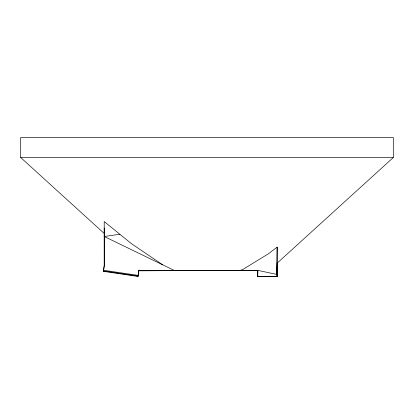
<?xml version="1.0" encoding="UTF-8"?>
<svg xmlns="http://www.w3.org/2000/svg" width="414" height="414" viewBox="0 0 414 414"><rect width="100%" height="100%" fill="white"/><g stroke="black" fill="none" stroke-linecap="round" stroke-linejoin="round"><path stroke-width="0.62" d="M277.349 262.812L277.442 276.402L257.684 276.438L257.803 270.363M257.762 276.428L257.803 270.368L138.845 270.409L138.028 276.49L103.428 271.361L104.245 265.27L104.214 221.547L131.445 243.68L162.604 264.774L174.103 270.373L257.694 270.461L257.684 276.438M277.442 276.402L276.609 276.397L277.163 247.117L268.624 253.658L243.184 269.271L240.322 270.337L227.964 270.466M277.225 262.486L277.442 274.394L276.609 274.389L277.199 263.097L277.163 247.117M103.428 271.361L104.545 263.811M138.028 276.49L138.845 270.409M104.224 228.016L104.24 233.491L20.7 157.522L20.7 137.51L393.3 137.51L393.3 157.522L277.199 263.097L277.199 276.402M138.861 270.808L139.932 270.099M119.848 234.257L104.224 236.503L162.604 264.774M138.866 270.834L207 270.43M174.108 270.409L240.322 270.337M20.7 157.522L393.3 157.522M257.803 276.355L276.609 276.397M222.095 270.43L233.667 270.466M181.467 270.404L186.036 270.466M103.51 270.254L138.105 275.357M103.412 270.927L138.007 276.029M257.803 270.368L276.609 274.389M104.245 265.27L104.266 265.705L104.261 233.563"/></g></svg>
